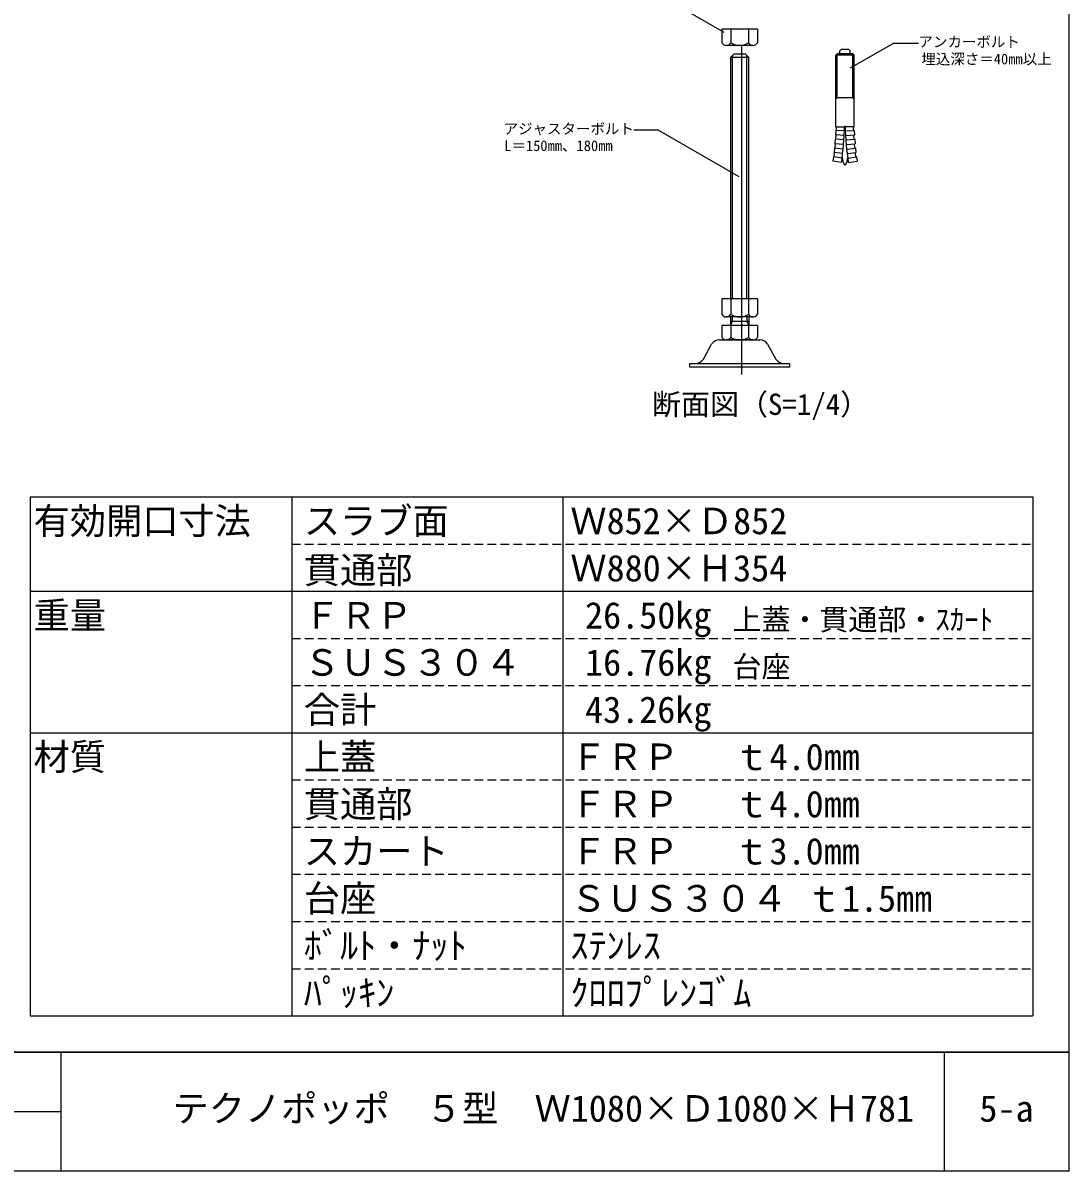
# Model space of a CAD drawing. Units: millimetres at full size, sheet at 1:10, with parts at other scales. Extents: x -10475 to 9199, y -10092 to 10143.
# Drawn here: x 7754 to 9199, y -10092 to -8506 of the extents above; entities that cross this region are included whole.
import ezdxf
from ezdxf.enums import TextEntityAlignment as Align

# ---------------------------------------------------------------- set-up
doc = ezdxf.new("R2010")
doc.units = ezdxf.units.MM
doc.header["$LTSCALE"] = 10
doc.linetypes.add('DASHED1', pattern=[1.8, 1.2, -0.6])
for name, color, linetype in [('0-2_概要', 6, 'Continuous'), ('0-F_図面枠', 7, 'Continuous'), ('F-2_金物', 7, 'Continuous'), ('F-A_金物品名', 3, 'Continuous'), ('F-B_タイトル', 2, 'Continuous')]:
    doc.layers.add(name, color=color, linetype=linetype)
doc.styles.add('ＭＳ ゴシック', font='')
doc.styles.get('ＭＳ ゴシック').set_extended_font_data('MS Gothic')

msp = doc.modelspace()

# ---------------------------------------------------------------- linework, layer by layer
at = {"layer": '0-2_概要', "color": 7}
for p, q in [((7764.44, -9160.77), (9148.81, -9160.77)), ((7764.44, -9160.77), (7764.44, -9877.64)), ((8125.67, -9160.77), (8125.67, -9877.64)), ((8499.58, -9160.77), (8499.58, -9877.64)), ((9148.81, -9160.77), (9148.81, -9877.64)), ((7764.44, -9291.11), (9148.81, -9291.11)), ((7764.44, -9486.62), (9148.81, -9486.62)), ((7764.44, -9877.64), (9148.81, -9877.64))]:
    msp.add_line(p, q, dxfattribs=at)
at = {"layer": '0-2_概要', "color": 7, "linetype": 'DASHED1'}
for p, q in [((8125.67, -9225.94), (9148.81, -9225.94)), ((8125.67, -9356.28), (9148.81, -9356.28)), ((8125.67, -9421.45), (9148.81, -9421.45)), ((8125.67, -9551.79), (9148.81, -9551.79)), ((8125.67, -9616.96), (9148.81, -9616.96)), ((8125.67, -9682.13), (9148.81, -9682.13)), ((8125.67, -9747.3), (9148.81, -9747.3)), ((8125.67, -9812.47), (9148.81, -9812.47))]:
    msp.add_line(p, q, dxfattribs=at)
at = {"layer": '0-F_図面枠'}
for p, q in [((9198.81, -10091.97), (9198.81, -7331.97)), ((5198.81, -9927.64), (9198.81, -9927.64)), ((9198.81, -9927.64), (5406.39, -9927.64)), ((7806.75, -9927.64), (7806.75, -10091.97)), ((9026.27, -9927.64), (9026.27, -10091.97)), ((7066.53, -10009.8), (7806.75, -10009.8)), ((9198.81, -10091.97), (5198.81, -10091.97))]:
    msp.add_line(p, q, dxfattribs=at)
at = {"layer": 'F-2_金物'}
for p, q in [((8768.49, -8514.58), (8719.41, -8514.58)), ((8719.41, -8514.58), (8719.41, -8533.54)), ((8731.68, -8514.58), (8731.68, -8533.54)), ((8756.22, -8514.58), (8756.22, -8533.54)), ((8768.49, -8514.58), (8768.49, -8533.54)), ((8762.35, -8537.08), (8725.55, -8537.08)), ((8882.17, -8544.75), (8884.25, -8542.67)), ((8882.17, -8548.92), (8882.17, -8544.75)), ((8894.67, -8542.67), (8884.25, -8542.67)), ((8896.75, -8544.75), (8894.67, -8542.67)), ((8896.75, -8548.92), (8896.75, -8544.75)), ((8731.45, -8553.92), (8731.45, -8887.12)), ((8756.45, -8553.92), (8731.45, -8553.92)), ((8751.45, -8548.92), (8756.45, -8553.92)), ((8756.45, -8887.12), (8756.45, -8553.92)), ((8876.96, -8550.61), (8878.65, -8548.92)), ((8876.96, -8649.67), (8876.96, -8550.61)), ((8901.96, -8550.61), (8876.96, -8550.61)), ((8900.27, -8548.92), (8878.65, -8548.92)), ((8878.65, -8591.42), (8878.65, -8548.92)), ((8900.27, -8548.92), (8901.96, -8550.61)), ((8900.27, -8591.42), (8900.27, -8548.92)), ((8901.96, -8649.67), (8901.96, -8550.61)), ((8900.27, -8609.73), (8900.27, -8591.42)), ((8900.27, -8609.73), (8878.65, -8609.73)), ((8900.27, -8609.73), (8901.96, -8611.42)), ((8876.76, -8654.65), (8876.44, -8660.76)), ((8877.54, -8653.94), (8876.76, -8654.65)), ((8888.59, -8655.19), (8876.76, -8654.65)), ((8876.96, -8649.67), (8888.81, -8649.67)), ((8877.68, -8650.42), (8876.99, -8649.67)), ((8877.54, -8653.94), (8877.68, -8650.42)), ((8888.26, -8661.46), (8888.59, -8655.19)), ((8888.59, -8655.19), (8888.83, -8648.92)), ((8890.08, -8648.92), (8888.83, -8648.92)), ((8890.32, -8655.19), (8890.08, -8648.92)), ((8901.96, -8649.67), (8890.11, -8649.67)), ((8890.32, -8655.19), (8902.16, -8654.65)), ((8890.65, -8661.46), (8890.32, -8655.19)), ((8901.24, -8650.42), (8901.93, -8649.67)), ((8901.38, -8653.94), (8901.24, -8650.42)), ((8901.38, -8653.94), (8902.15, -8654.65)), ((8902.16, -8654.65), (8902.48, -8660.76)), ((8876.03, -8666.86), (8875.54, -8672.95)), ((8887.34, -8673.98), (8875.54, -8672.95)), ((8876.22, -8673.76), (8875.55, -8672.95)), ((8875.79, -8678.36), (8876.22, -8673.76)), ((8887.85, -8667.72), (8876.03, -8666.86)), ((8876.83, -8666.16), (8876.04, -8666.86)), ((8888.26, -8661.46), (8876.44, -8660.76)), ((8877.14, -8661.55), (8876.44, -8660.76)), ((8876.83, -8666.16), (8877.14, -8661.55)), ((8886.75, -8680.23), (8887.34, -8673.98)), ((8887.34, -8673.98), (8887.85, -8667.72)), ((8887.85, -8667.72), (8888.26, -8661.46)), ((8890.65, -8661.46), (8902.48, -8660.76)), ((8891.07, -8667.72), (8902.88, -8666.86)), ((8891.57, -8673.98), (8903.37, -8672.95)), ((8901.78, -8661.55), (8902.47, -8660.76)), ((8902.08, -8666.16), (8901.78, -8661.55)), ((8902.08, -8666.16), (8902.88, -8666.86)), ((8902.69, -8673.76), (8903.37, -8672.95)), ((8903.13, -8678.36), (8902.69, -8673.76)), ((8902.88, -8666.86), (8903.37, -8672.95)), ((8874.97, -8679.03), (8874.31, -8685.11)), ((8886.07, -8686.47), (8874.31, -8685.11)), ((8874.96, -8685.94), (8874.31, -8685.11)), ((8874.4, -8690.53), (8874.96, -8685.94)), ((8875.79, -8678.36), (8874.97, -8679.03)), ((8886.75, -8680.23), (8874.97, -8679.03)), ((8885.31, -8692.7), (8886.07, -8686.47)), ((8886.07, -8686.47), (8886.75, -8680.23)), ((8892.16, -8680.23), (8903.95, -8679.03)), ((8892.84, -8686.47), (8892.16, -8680.23)), ((8892.84, -8686.47), (8904.61, -8685.11)), ((8893.61, -8692.7), (8892.84, -8686.47)), ((8903.13, -8678.36), (8903.94, -8679.03)), ((8903.95, -8679.03), (8904.61, -8685.11)), ((8903.95, -8685.94), (8904.6, -8685.11)), ((8904.52, -8690.53), (8903.95, -8685.94)), ((8873.56, -8691.18), (8872.73, -8697.23)), ((8884.46, -8698.92), (8872.73, -8697.23)), ((8885.31, -8692.7), (8873.56, -8691.18)), ((8874.4, -8690.53), (8873.57, -8691.18)), ((8884.46, -8698.92), (8885.31, -8692.7)), ((8893.61, -8692.7), (8905.35, -8691.18)), ((8894.46, -8698.92), (8893.61, -8692.7)), ((8894.46, -8698.92), (8906.18, -8697.23)), ((8904.52, -8690.53), (8905.35, -8691.18)), ((8905.35, -8691.18), (8906.18, -8697.23)), ((8768.49, -8887.12), (8719.41, -8887.12)), ((8719.41, -8887.12), (8719.41, -8908.58)), ((8731.68, -8887.12), (8731.68, -8908.58)), ((8756.22, -8887.12), (8756.22, -8908.58)), ((8768.49, -8887.12), (8768.49, -8908.58)), ((8762.35, -8912.12), (8725.55, -8912.12)), ((8731.43, -8912.12), (8731.43, -8923.92)), ((8756.45, -8912.12), (8756.45, -8923.92)), ((8768.49, -8923.92), (8719.41, -8923.92)), ((8719.41, -8923.92), (8719.41, -8940.38)), ((8731.43, -8917.86), (8756.45, -8917.86)), ((8731.68, -8923.92), (8731.68, -8940.38)), ((8756.22, -8923.92), (8756.22, -8940.38)), ((8768.49, -8923.92), (8768.49, -8940.38)), ((8715.88, -8943.92), (8772.02, -8943.92)), ((8762.35, -8943.92), (8725.55, -8943.92)), ((8693.87, -8970.54), (8705.28, -8949.79)), ((8782.62, -8949.79), (8794.03, -8970.54)), ((8675.2, -8976.42), (8812.7, -8976.42)), ((8675.2, -8981.42), (8675.2, -8976.42)), ((8812.7, -8981.42), (8675.2, -8981.42)), ((8812.7, -8976.42), (8812.7, -8981.42))]:
    msp.add_line(p, q, dxfattribs=at)
at = {"layer": 'F-2_金物', "color": 4}
for p, q in [((8746.72, -8537.91), (8746.72, -8991.88)), ((8746.72, -8537.91), (8746.72, -8991.88)), ((8733.8, -8551.57), (8733.8, -8887.12)), ((8754.1, -8887.12), (8754.1, -8551.57)), ((8733.8, -8912.12), (8733.8, -8917.86)), ((8733.8, -8917.86), (8731.43, -8923.92))]:
    msp.add_line(p, q, dxfattribs=at)
at = {"layer": 'F-2_金物'}
for points in [[(8731.45, -8553.92), (8736.45, -8548.92), (8751.45, -8548.92)], [(8876.96, -8611.42), (8878.65, -8609.73), (8878.65, -8591.42)], [(8892.16, -8680.23), (8891.57, -8673.98), (8891.07, -8667.72), (8890.65, -8661.46)]]:
    msp.add_lwpolyline(points, dxfattribs=at)
at = {"layer": 'F-2_金物', "color": 4}
msp.add_lwpolyline([(8754.1, -8912.12), (8754.1, -8917.86), (8756.45, -8923.92)], dxfattribs=at)
at = {"layer": 'F-2_金物'}
for centre, radius, start, end in [((8725.55, -8529.99), 7.08, 210.00015, 330.00015), ((8743.95, -8514.06), 23.02, 237.7957, 302.20415), ((8762.35, -8529.99), 7.08, 210.00015, 330.00015), ((8918.3, -8687.11), 33.26, 188.441, 205.72), ((8889.46, -8701), 1.25, 205.72, 334.28), ((8860.62, -8687.11), 33.26, 334.28, 351.559), ((8725.55, -8905.04), 7.08, 210.00015, 330.00015), ((8743.95, -8889.1), 23.02, 237.7957, 302.20415), ((8762.35, -8905.04), 7.08, 210.00015, 330.00015), ((8715.88, -8956.42), 12.5, 90, 147.99462), ((8725.55, -8936.84), 7.08, 210.00015, 330.00015), ((8743.95, -8920.9), 23.02, 237.7957, 302.20415), ((8762.35, -8936.84), 7.08, 210.00015, 330.00015), ((8772.02, -8956.42), 12.5, 32.00538, 90), ((8683.27, -8963.92), 12.5, 270, 327.99462), ((8804.63, -8963.92), 12.5, 212.00538, 270)]:
    msp.add_arc(centre, radius, start, end, dxfattribs=at)
at = {"layer": 'F-A_金物品名'}
for p, q in [((8631.81, -8466.73), (8722.31, -8518.98)), ((8957.08, -8533.84), (8896.71, -8568.7)), ((8957.08, -8533.84), (8990.9, -8533.84)), ((8631.81, -8654.01), (8597.99, -8654.01)), ((8631.81, -8654.01), (8742.69, -8718.02))]:
    msp.add_line(p, q, dxfattribs=at)

# ---------------------------------------------------------------- texts
at = {"layer": '0-2_概要', "style": 'ＭＳ ゴシック'}
for s, p in [('有効開口寸法', (7768.99, -9223.3)), ('スラブ面', (8142.12, -9223.3)), ('Ｗ852×Ｄ852', (8510.22, -9223.3)), ('貫通部', (8142.12, -9291.11)), ('Ｗ880×Ｈ354', (8510.22, -9288.46)), ('重量', (7768.99, -9353.63)), ('ＦＲＰ', (8142.12, -9353.63)), ('26.50kg', (8530.5, -9353.63)), ('ＳＵＳ３０４', (8142.12, -9418.8)), ('16.76kg', (8530.5, -9418.8)), ('合計', (8142.12, -9483.97)), ('43.26kg', (8530.5, -9483.97)), ('材質', (7768.99, -9549.14)), ('上蓋', (8142.12, -9549.14)), ('ＦＲＰ\u3000 ｔ4.0㎜', (8510.22, -9549.14)), ('貫通部', (8142.12, -9614.31)), ('ＦＲＰ\u3000 ｔ4.0㎜', (8510.22, -9614.31)), ('スカート', (8142.12, -9679.48)), ('ＦＲＰ\u3000 ｔ3.0㎜', (8510.22, -9679.48)), ('台座', (8142.12, -9744.65)), ('ＳＵＳ３０４ ｔ1.5㎜', (8510.22, -9744.65)), ('ﾎﾞﾙﾄ・ﾅｯﾄ', (8142.12, -9809.82)), ('ｽﾃﾝﾚｽ', (8510.22, -9809.82)), ('ﾊﾟｯｷﾝ', (8142.12, -9874.99)), ('ｸﾛﾛﾌﾟﾚﾝｺﾞﾑ', (8510.22, -9874.99))]:
    msp.add_text(s, height=36.66, dxfattribs=at).set_placement(p, align=Align.BOTTOM_LEFT)
at = {"layer": '0-2_概要', "color": 7, "style": 'ＭＳ ゴシック'}
for s, p in [('上蓋・貫通部・ｽｶｰﾄ', (8734.12, -9353.63)), ('台座', (8734.12, -9418.8))]:
    msp.add_text(s, height=29.33, dxfattribs=at).set_placement(p, align=Align.BOTTOM_LEFT)
at = {"layer": '0-F_図面枠', "color": 6, "style": 'ＭＳ ゴシック'}
for s, p in [('テクノポッポ\u3000５型\u3000Ｗ1080×Ｄ1080×Ｈ781', (7960.69, -10034.8)), ('5-a', (9075.04, -10034.8))]:
    msp.add_text(s, height=36.66, dxfattribs=at).set_placement(p, align=Align.BOTTOM_LEFT)
at = {"layer": 'F-A_金物品名', "color": 7, "style": 'ＭＳ ゴシック'}
for s, p in [('アンカーボルト', (8990.9, -8543.84)), ('埋込深さ＝40㎜以上', (8994.9, -8567.66)), ('アジャスターボルト', (8417.99, -8664.01)), ('L＝150㎜、180㎜', (8418.84, -8687.43))]:
    msp.add_text(s, height=14.66, dxfattribs=at).set_placement(p, align=Align.BOTTOM_LEFT)
at = {"layer": 'F-B_タイトル', "style": 'ＭＳ ゴシック'}
msp.add_text('断面図（S=1/4）', height=29.33, dxfattribs=at).set_placement((8623.01, -9056.35), align=Align.BOTTOM_LEFT)

doc.saveas('drawing.dxf')
